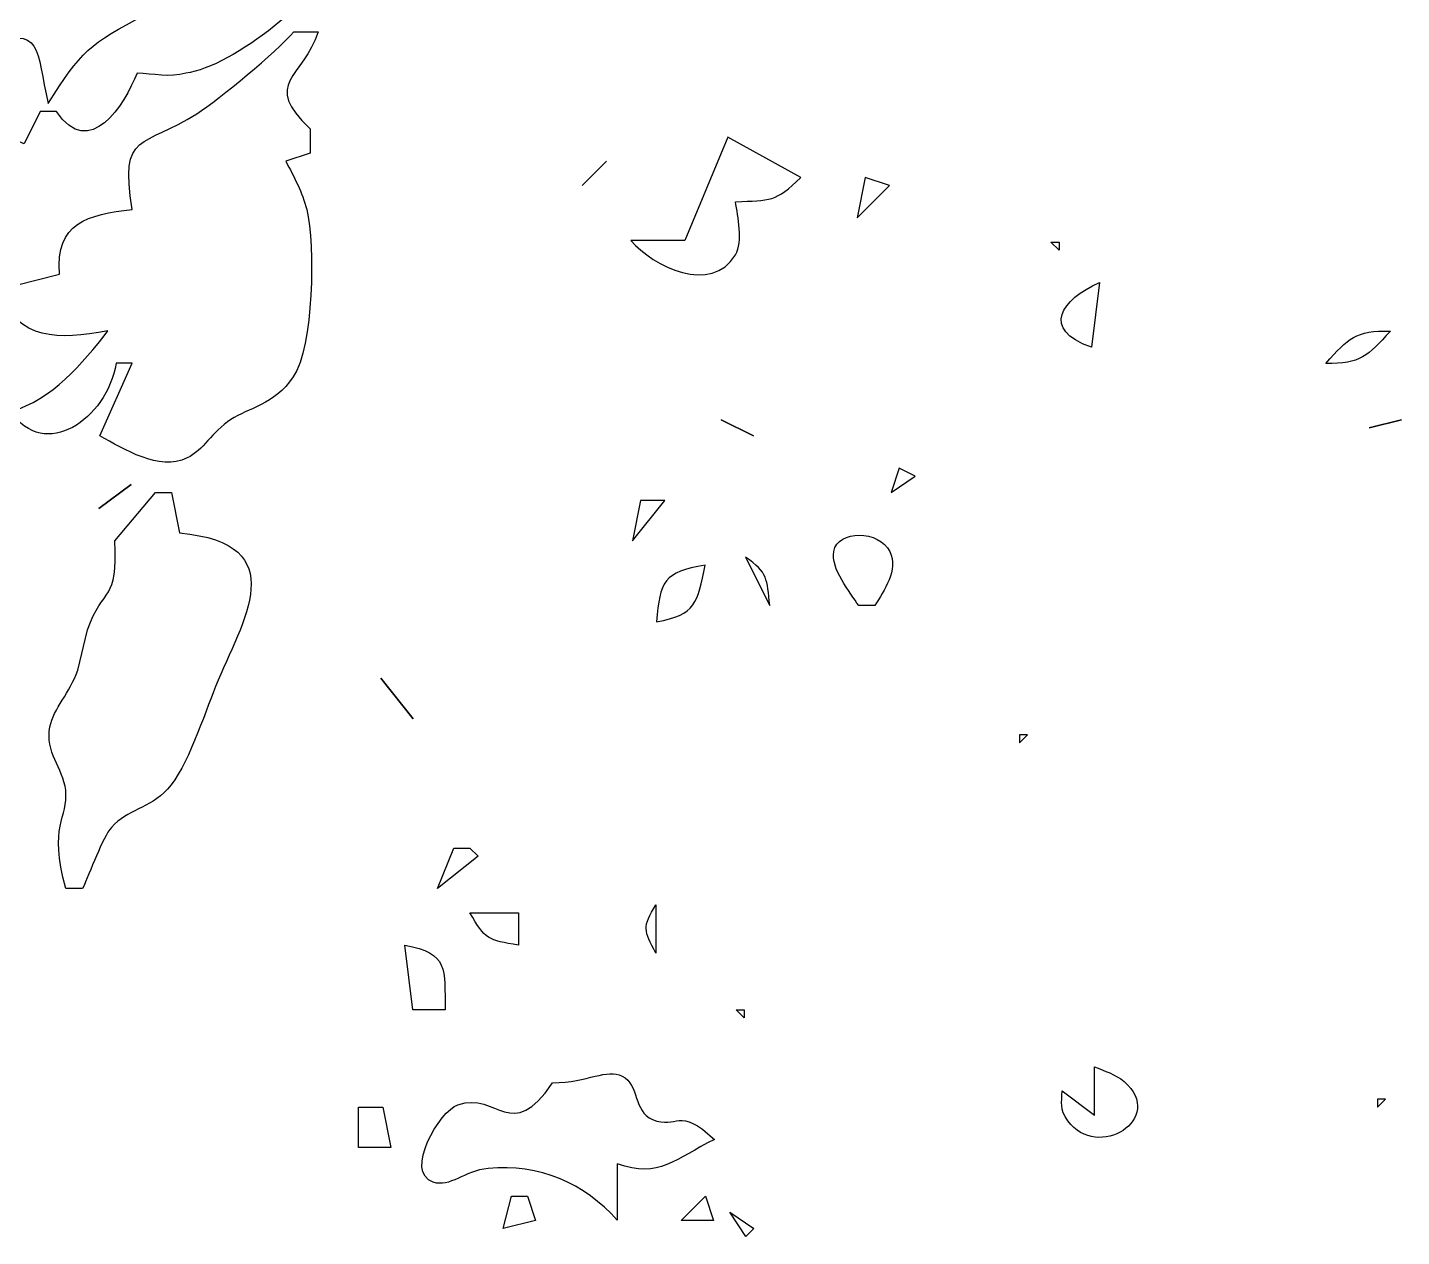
# Model space of a CAD drawing. Header units: centimetres. Extents: x -10.8 to 7.5, y -7.5 to 7.5.
# Drawn here: x 4.8 to 5.983, y 2.936 to 3.977 of the extents above; entities that cross this region are included whole.
import ezdxf

# ---------------------------------------------------------------- set-up
doc = ezdxf.new("R2010")
doc.units = ezdxf.units.CM
doc.header["$MEASUREMENT"] = 0
doc.layers.add('Layer 1', color=7, linetype='Continuous')

msp = doc.modelspace()

# ---------------------------------------------------------------- linework, layer by layer
at = {"layer": 'Layer 1'}
for points, knots in [([(5.00579, 4.55839), (5.00579, 4.55839), (5.06842, 4.53055), (5.06842, 4.53055), (5.06842, 4.53055), (5.03474, 4.48093), (5.03425, 4.49151), (4.98491, 4.46792), (4.98491, 4.46792), (4.98491, 4.46792), (4.98491, 4.50968), (4.98491, 4.50968), (4.98491, 4.50968), (4.98491, 4.50968), (4.9458, 4.50258), (4.9458, 4.50258), (4.9458, 4.50258), (4.9458, 4.50258), (4.88052, 4.40529), (4.88052, 4.40529), (4.88052, 4.40529), (4.93362, 4.36263), (4.93091, 4.35574), (4.99187, 4.36353), (4.99187, 4.36353), (4.99187, 4.36353), (4.99187, 4.40529), (4.99187, 4.40529), (4.99187, 4.40529), (5.04066, 4.39715), (5.0353, 4.38643), (5.07538, 4.36353), (5.07538, 4.36353), (5.04539, 4.32226), (4.99319, 4.23492), (4.99493, 4.18259), (4.99493, 4.18259), (4.99556, 4.16331), (5.00356, 4.14995), (5.01275, 4.13387), (5.01275, 4.13387), (4.99737, 4.11063), (5.00363, 4.10318), (5.01275, 4.07819), (5.01275, 4.07819), (5.01275, 4.07819), (4.93432, 4.12036), (4.93432, 4.12036), (4.93432, 4.12036), (4.92186, 4.12447), (4.90579, 4.12266), (4.90579, 4.10602), (4.90579, 4.10602), (4.90579, 4.0841), (4.94052, 4.08521), (4.9408, 4.06398), (4.9408, 4.06398), (4.94136, 4.03023), (4.86814, 4.04429), (4.88791, 4.00371), (4.88791, 4.00371), (4.89174, 3.99578), (4.8964, 3.99313), (4.90141, 3.9877), (4.90141, 3.9877), (4.85318, 3.96237), (4.8458, 3.95569), (4.8179, 3.91115), (4.8179, 3.91115), (4.80656, 3.95701), (4.81484, 3.98054), (4.76223, 3.95987), (4.76223, 3.95987), (4.75673, 3.98993), (4.75959, 4.00364), (4.73439, 4.0225), (4.73439, 4.0225), (4.75318, 4.07428), (4.73669, 4.09968), (4.68567, 4.06426), (4.68567, 4.06426), (4.6657, 4.10567), (4.64795, 4.11666), (4.60216, 4.11994), (4.60216, 4.11994), (4.60216, 4.11994), (4.58128, 4.08514), (4.58128, 4.08514), (4.58128, 4.08514), (4.58128, 4.08514), (4.57432, 4.11298), (4.57432, 4.11298), (4.57432, 4.11298), (4.53305, 4.09823), (4.53952, 4.05236), (4.53952, 4.01555), (4.53952, 4.01555), (4.50918, 4.05849), (4.51523, 4.07603), (4.53952, 4.11994), (4.53952, 4.11994), (4.53952, 4.11994), (4.43513, 4.10602), (4.43513, 4.10602), (4.43513, 4.10602), (4.43847, 4.06106), (4.45343, 4.06322), (4.45441, 4.04311), (4.45441, 4.04311), (4.45539, 4.02195), (4.4343, 4.00219), (4.42121, 3.98771), (4.42121, 3.98771), (4.42121, 3.98771), (4.40729, 4.02947), (4.40729, 4.02947), (4.40729, 4.02947), (4.40729, 4.02947), (4.39336, 4.02947), (4.39336, 4.02947), (4.39336, 4.02947), (4.38487, 4.0111), (4.3649, 3.95528), (4.3839, 3.93914), (4.3839, 3.93914), (4.39197, 3.93225), (4.40436, 3.93288), (4.41424, 3.93204), (4.41424, 3.93204), (4.42851, 3.89174), (4.44215, 3.9191), (4.46755, 3.90023), (4.46755, 3.90023), (4.4885, 3.88464), (4.49003, 3.85318), (4.50771, 3.83885), (4.50771, 3.83885), (4.52838, 3.82208), (4.54828, 3.83857), (4.56582, 3.83189), (4.56582, 3.83189), (4.58364, 3.82507), (4.60201, 3.77594), (4.60911, 3.75805), (4.60911, 3.75805), (4.64767, 3.77148), (4.6302, 3.7845), (4.62393, 3.81435), (4.62393, 3.81435), (4.62393, 3.81435), (4.62393, 3.84852), (4.62393, 3.84852), (4.62393, 3.84852), (4.62393, 3.84852), (4.60215, 3.85548), (4.60215, 3.85548), (4.60215, 3.85548), (4.60215, 3.85548), (4.64391, 3.89724), (4.64391, 3.89724), (4.64391, 3.89724), (4.64391, 3.89724), (4.62303, 3.9042), (4.62303, 3.9042), (4.62303, 3.9042), (4.62303, 3.9042), (4.62303, 3.91812), (4.62303, 3.91812), (4.62303, 3.91812), (4.64544, 3.93169), (4.6547, 3.939), (4.65797, 3.96684), (4.65797, 3.96684), (4.65776, 3.9793), (4.65289, 4.00275), (4.65797, 4.01263), (4.65797, 4.01263), (4.67363, 4.0356), (4.72297, 3.99899), (4.72742, 3.95988), (4.72742, 3.95988), (4.69033, 3.97275), (4.67481, 3.9644), (4.69262, 3.92508), (4.69262, 3.92508), (4.67362, 3.90525), (4.67425, 3.9033), (4.6787, 3.87636), (4.6787, 3.87636), (4.74099, 3.89376), (4.71614, 3.91325), (4.79701, 3.87636), (4.79701, 3.87636), (4.79701, 3.87636), (4.81093, 3.9042), (4.81093, 3.9042), (4.81093, 3.9042), (4.81093, 3.9042), (4.82484, 3.9042), (4.82484, 3.9042), (4.82484, 3.9042), (4.85379, 3.86175), (4.88302, 3.90991), (4.89443, 3.93726), (4.89443, 3.93726), (4.908, 3.9367), (4.92241, 3.93322), (4.93619, 3.93726), (4.93619, 3.93726), (4.97697, 3.94248), (5.05429, 4.00449), (5.06919, 4.04339), (5.06919, 4.04339), (5.07587, 4.06079), (5.07538, 4.08069), (5.07504, 4.09907), (5.07504, 4.09907), (5.07323, 4.19803), (5.12675, 4.21397), (5.05451, 4.23825), (5.05451, 4.23825), (5.05451, 4.23825), (5.05451, 4.29393), (5.05451, 4.29393), (5.05451, 4.29393), (5.06773, 4.29553), (5.08103, 4.29574), (5.09167, 4.30604), (5.09167, 4.30604), (5.10462, 4.31982), (5.10009, 4.38559), (5.09167, 4.40243), (5.09167, 4.40243), (5.08756, 4.41259), (5.08325, 4.41329), (5.07539, 4.4192), (5.07539, 4.4192), (5.09843, 4.47376), (5.10803, 4.52944), (5.08931, 4.58622), (5.08931, 4.58622), (5.08931, 4.58622), (5.0406, 4.55838), (5.0406, 4.55838), (5.0406, 4.55838), (5.0406, 4.55838), (5.0406, 4.59318), (5.0406, 4.59318), (5.0406, 4.59318), (5.01965, 4.5865), (5.01248, 4.57933), (5.0058, 4.55838), (5.0058, 4.55838), (5.0058, 4.55838), (5.00579, 4.55839), (5.00579, 4.55839)], [0, 0, 0, 0, 0.0153846, 0.0153846, 0.0153846, 0.0153846, 0.0307692, 0.0307692, 0.0307692, 0.0307692, 0.0461538, 0.0461538, 0.0461538, 0.0461538, 0.0615385, 0.0615385, 0.0615385, 0.0615385, 0.0769231, 0.0769231, 0.0769231, 0.0769231, 0.0923077, 0.0923077, 0.0923077, 0.0923077, 0.1076923, 0.1076923, 0.1076923, 0.1076923, 0.1230769, 0.1230769, 0.1230769, 0.1230769, 0.1384615, 0.1384615, 0.1384615, 0.1384615, 0.1538462, 0.1538462, 0.1538462, 0.1538462, 0.1692308, 0.1692308, 0.1692308, 0.1692308, 0.1846154, 0.1846154, 0.1846154, 0.1846154, 0.2, 0.2, 0.2, 0.2, 0.2153846, 0.2153846, 0.2153846, 0.2153846, 0.2307692, 0.2307692, 0.2307692, 0.2307692, 0.2461538, 0.2461538, 0.2461538, 0.2461538, 0.2615385, 0.2615385, 0.2615385, 0.2615385, 0.2769231, 0.2769231, 0.2769231, 0.2769231, 0.2923077, 0.2923077, 0.2923077, 0.2923077, 0.3076923, 0.3076923, 0.3076923, 0.3076923, 0.3230769, 0.3230769, 0.3230769, 0.3230769, 0.3384615, 0.3384615, 0.3384615, 0.3384615, 0.3538462, 0.3538462, 0.3538462, 0.3538462, 0.3692308, 0.3692308, 0.3692308, 0.3692308, 0.3846154, 0.3846154, 0.3846154, 0.3846154, 0.4, 0.4, 0.4, 0.4, 0.4153846, 0.4153846, 0.4153846, 0.4153846, 0.4307692, 0.4307692, 0.4307692, 0.4307692, 0.4461538, 0.4461538, 0.4461538, 0.4461538, 0.4615385, 0.4615385, 0.4615385, 0.4615385, 0.4769231, 0.4769231, 0.4769231, 0.4769231, 0.4923077, 0.4923077, 0.4923077, 0.4923077, 0.5076923, 0.5076923, 0.5076923, 0.5076923, 0.5230769, 0.5230769, 0.5230769, 0.5230769, 0.5384615, 0.5384615, 0.5384615, 0.5384615, 0.5538462, 0.5538462, 0.5538462, 0.5538462, 0.5692308, 0.5692308, 0.5692308, 0.5692308, 0.5846154, 0.5846154, 0.5846154, 0.5846154, 0.6, 0.6, 0.6, 0.6, 0.6153846, 0.6153846, 0.6153846, 0.6153846, 0.6307692, 0.6307692, 0.6307692, 0.6307692, 0.6461538, 0.6461538, 0.6461538, 0.6461538, 0.6615385, 0.6615385, 0.6615385, 0.6615385, 0.6769231, 0.6769231, 0.6769231, 0.6769231, 0.6923077, 0.6923077, 0.6923077, 0.6923077, 0.7076923, 0.7076923, 0.7076923, 0.7076923, 0.7230769, 0.7230769, 0.7230769, 0.7230769, 0.7384615, 0.7384615, 0.7384615, 0.7384615, 0.7538462, 0.7538462, 0.7538462, 0.7538462, 0.7692308, 0.7692308, 0.7692308, 0.7692308, 0.7846154, 0.7846154, 0.7846154, 0.7846154, 0.8, 0.8, 0.8, 0.8, 0.8153846, 0.8153846, 0.8153846, 0.8153846, 0.8307692, 0.8307692, 0.8307692, 0.8307692, 0.8461538, 0.8461538, 0.8461538, 0.8461538, 0.8615385, 0.8615385, 0.8615385, 0.8615385, 0.8769231, 0.8769231, 0.8769231, 0.8769231, 0.8923077, 0.8923077, 0.8923077, 0.8923077, 0.9076923, 0.9076923, 0.9076923, 0.9076923, 0.9230769, 0.9230769, 0.9230769, 0.9230769, 0.9384615, 0.9384615, 0.9384615, 0.9384615, 0.9538462, 0.9538462, 0.9538462, 0.9538462, 0.9692308, 0.9692308, 0.9692308, 0.9692308, 1, 1, 1, 1]), ([(5.02932, 3.97284), (5.01387, 3.95509), (4.96543, 3.91501), (4.94581, 3.90234), (4.94581, 3.90234), (4.8996, 3.87262), (4.87879, 3.8878), (4.89013, 3.81973), (4.89013, 3.81973), (4.85171, 3.81562), (4.82381, 3.80839), (4.8275, 3.76405), (4.8275, 3.76405), (4.8275, 3.76405), (4.77182, 3.75013), (4.77182, 3.75013), (4.77182, 3.75013), (4.79451, 3.70594), (4.82555, 3.70789), (4.86925, 3.71533), (4.86925, 3.71533), (4.84684, 3.68638), (4.82151, 3.6568), (4.78574, 3.64574), (4.78574, 3.64574), (4.81448, 3.60287), (4.86814, 3.63878), (4.87621, 3.6875), (4.87621, 3.6875), (4.87621, 3.6875), (4.89013, 3.68751), (4.89013, 3.68751), (4.89013, 3.68751), (4.89013, 3.68751), (4.86229, 3.62488), (4.86229, 3.62488), (4.86229, 3.62488), (4.88303, 3.6134), (4.9133, 3.59433), (4.93738, 3.60588), (4.93738, 3.60588), (4.95158, 3.61263), (4.95847, 3.62808), (4.9751, 3.63908), (4.9751, 3.63908), (4.98978, 3.64882), (5.01226, 3.6514), (5.02869, 3.67569), (5.02869, 3.67569), (5.0463, 3.70165), (5.04769, 3.78927), (5.04038, 3.81975), (5.04038, 3.81975), (5.03676, 3.83464), (5.02918, 3.84794), (5.02235, 3.86151), (5.02235, 3.86151), (5.02235, 3.86151), (5.04323, 3.86847), (5.04323, 3.86847), (5.04323, 3.86847), (5.04323, 3.86847), (5.04323, 3.88935), (5.04323, 3.88935), (5.04323, 3.88935), (5.00113, 3.92888), (5.03738, 3.9334), (5.05019, 3.97286), (5.05019, 3.97286), (5.05019, 3.97286), (5.02932, 3.97284), (5.02932, 3.97284)], [0, 0, 0, 0, 0.0526316, 0.0526316, 0.0526316, 0.0526316, 0.1052632, 0.1052632, 0.1052632, 0.1052632, 0.1578947, 0.1578947, 0.1578947, 0.1578947, 0.2105263, 0.2105263, 0.2105263, 0.2105263, 0.2631579, 0.2631579, 0.2631579, 0.2631579, 0.3157895, 0.3157895, 0.3157895, 0.3157895, 0.3684211, 0.3684211, 0.3684211, 0.3684211, 0.4210526, 0.4210526, 0.4210526, 0.4210526, 0.4736842, 0.4736842, 0.4736842, 0.4736842, 0.5263158, 0.5263158, 0.5263158, 0.5263158, 0.5789474, 0.5789474, 0.5789474, 0.5789474, 0.6315789, 0.6315789, 0.6315789, 0.6315789, 0.6842105, 0.6842105, 0.6842105, 0.6842105, 0.7368421, 0.7368421, 0.7368421, 0.7368421, 0.7894737, 0.7894737, 0.7894737, 0.7894737, 0.8421053, 0.8421053, 0.8421053, 0.8421053, 0.8947368, 0.8947368, 0.8947368, 0.8947368, 1, 1, 1, 1]), ([(5.4655, 3.84743), (5.44406, 3.82627), (5.43919, 3.8276), (5.40941, 3.82655), (5.40941, 3.82655), (5.41136, 3.81354), (5.41595, 3.79245), (5.40941, 3.78083), (5.40941, 3.78083), (5.3886, 3.74638), (5.33849, 3.77067), (5.31935, 3.79308), (5.31935, 3.79308), (5.31935, 3.79308), (5.36591, 3.79308), (5.36591, 3.79308), (5.36591, 3.79308), (5.36591, 3.79308), (5.40286, 3.88223), (5.40286, 3.88223), (5.40286, 3.88223), (5.40286, 3.88223), (5.46549, 3.84743), (5.46549, 3.84743), (5.46549, 3.84743), (5.46549, 3.84743), (5.4655, 3.84743), (5.4655, 3.84743)], [0, 0, 0, 0, 0.125, 0.125, 0.125, 0.125, 0.25, 0.25, 0.25, 0.25, 0.375, 0.375, 0.375, 0.375, 0.5, 0.5, 0.5, 0.5, 0.625, 0.625, 0.625, 0.625, 0.75, 0.75, 0.75, 0.75, 1, 1, 1, 1]), ([(5.29834, 3.86135), (5.29834, 3.86135), (5.27746, 3.84047), (5.27746, 3.84047), (5.27746, 3.84047), (5.27746, 3.84047), (5.29834, 3.86135), (5.29834, 3.86135)], [0, 0, 0, 0, 0.3333333, 0.3333333, 0.3333333, 0.3333333, 1, 1, 1, 1]), ([(5.5418, 3.84047), (5.5418, 3.84047), (5.51396, 3.81263), (5.51396, 3.81263), (5.51396, 3.81263), (5.51396, 3.81263), (5.52092, 3.84743), (5.52092, 3.84743), (5.52092, 3.84743), (5.52092, 3.84743), (5.5418, 3.84047), (5.5418, 3.84047)], [0, 0, 0, 0, 0.25, 0.25, 0.25, 0.25, 0.5, 0.5, 0.5, 0.5, 1, 1, 1, 1]), ([(5.68091, 3.79175), (5.68091, 3.79175), (5.68787, 3.78479), (5.68787, 3.78479), (5.68787, 3.78479), (5.68787, 3.78479), (5.68787, 3.79175), (5.68787, 3.79175), (5.68787, 3.79175), (5.68787, 3.79175), (5.68091, 3.79175), (5.68091, 3.79175)], [0, 0, 0, 0, 0.25, 0.25, 0.25, 0.25, 0.5, 0.5, 0.5, 0.5, 1, 1, 1, 1]), ([(5.71567, 3.70128), (5.71567, 3.70128), (5.72263, 3.75696), (5.72263, 3.75696), (5.72263, 3.75696), (5.68978, 3.74248), (5.6719, 3.7166), (5.71567, 3.70128)], [0, 0, 0, 0, 0.3333333, 0.3333333, 0.3333333, 0.3333333, 1, 1, 1, 1]), ([(5.9174, 3.68736), (5.94767, 3.68694), (5.9531, 3.69335), (5.97307, 3.7152), (5.97307, 3.7152), (5.9428, 3.71562), (5.93737, 3.70921), (5.9174, 3.68736)], [0, 0, 0, 0, 0.3333333, 0.3333333, 0.3333333, 0.3333333, 1, 1, 1, 1]), ([(5.42485, 3.62491), (5.42485, 3.62491), (5.39701, 3.63883), (5.39701, 3.63883), (5.39701, 3.63883), (5.39701, 3.63883), (5.42485, 3.62491), (5.42485, 3.62491)], [0, 0, 0, 0, 0.3333333, 0.3333333, 0.3333333, 0.3333333, 1, 1, 1, 1]), ([(5.95479, 3.63184), (5.95479, 3.63184), (5.98263, 3.6388), (5.98263, 3.6388), (5.98263, 3.6388), (5.98263, 3.6388), (5.95479, 3.63184), (5.95479, 3.63184)], [0, 0, 0, 0, 0.3333333, 0.3333333, 0.3333333, 0.3333333, 1, 1, 1, 1]), ([(5.56414, 3.59011), (5.56414, 3.59011), (5.54326, 3.57619), (5.54326, 3.57619), (5.54326, 3.57619), (5.54326, 3.57619), (5.55022, 3.59707), (5.55022, 3.59707), (5.55022, 3.59707), (5.55022, 3.59707), (5.56414, 3.59011), (5.56414, 3.59011)], [0, 0, 0, 0, 0.25, 0.25, 0.25, 0.25, 0.5, 0.5, 0.5, 0.5, 1, 1, 1, 1]), ([(4.91004, 3.57619), (4.91004, 3.57619), (4.87524, 3.53443), (4.87524, 3.53443), (4.87524, 3.53443), (4.87795, 3.48147), (4.86543, 3.49615), (4.85151, 3.45788), (4.85151, 3.45788), (4.85151, 3.45788), (4.84337, 3.42308), (4.84337, 3.42308), (4.84337, 3.42308), (4.83655, 3.40387), (4.82228, 3.38981), (4.81929, 3.37436), (4.81929, 3.37436), (4.81497, 3.35265), (4.83022, 3.33935), (4.83293, 3.31987), (4.83293, 3.31987), (4.83509, 3.29489), (4.81783, 3.29022), (4.83293, 3.23517), (4.83293, 3.23517), (4.83293, 3.23517), (4.84741, 3.23518), (4.84741, 3.23518), (4.84741, 3.23518), (4.85388, 3.24875), (4.86439, 3.27889), (4.87232, 3.28786), (4.87232, 3.28786), (4.88617, 3.30352), (4.90433, 3.30338), (4.92055, 3.32078), (4.92055, 3.32078), (4.93746, 3.33887), (4.95208, 3.38515), (4.96189, 3.40917), (4.96189, 3.40917), (4.985, 3.46575), (5.03023, 3.53207), (4.93092, 3.5414), (4.93092, 3.5414), (4.93092, 3.5414), (4.92396, 3.5762), (4.92396, 3.5762), (4.92396, 3.5762), (4.92396, 3.5762), (4.91004, 3.57619), (4.91004, 3.57619)], [0, 0, 0, 0, 0.0714286, 0.0714286, 0.0714286, 0.0714286, 0.1428571, 0.1428571, 0.1428571, 0.1428571, 0.2142857, 0.2142857, 0.2142857, 0.2142857, 0.2857143, 0.2857143, 0.2857143, 0.2857143, 0.3571429, 0.3571429, 0.3571429, 0.3571429, 0.4285714, 0.4285714, 0.4285714, 0.4285714, 0.5, 0.5, 0.5, 0.5, 0.5714286, 0.5714286, 0.5714286, 0.5714286, 0.6428571, 0.6428571, 0.6428571, 0.6428571, 0.7142857, 0.7142857, 0.7142857, 0.7142857, 0.7857143, 0.7857143, 0.7857143, 0.7857143, 0.8571429, 0.8571429, 0.8571429, 0.8571429, 1, 1, 1, 1]), ([(4.86127, 3.56227), (4.86127, 3.56227), (4.88911, 3.58315), (4.88911, 3.58315), (4.88911, 3.58315), (4.88911, 3.58315), (4.86127, 3.56227), (4.86127, 3.56227)], [0, 0, 0, 0, 0.3333333, 0.3333333, 0.3333333, 0.3333333, 1, 1, 1, 1]), ([(5.34848, 3.56923), (5.34848, 3.56923), (5.32064, 3.53443), (5.32064, 3.53443), (5.32064, 3.53443), (5.32064, 3.53443), (5.3276, 3.56923), (5.3276, 3.56923), (5.3276, 3.56923), (5.3276, 3.56923), (5.34848, 3.56923), (5.34848, 3.56923)], [0, 0, 0, 0, 0.25, 0.25, 0.25, 0.25, 0.5, 0.5, 0.5, 0.5, 1, 1, 1, 1]), ([(5.54225, 3.52532), (5.53313, 3.54362), (5.49757, 3.5446), (5.49388, 3.52532), (5.49388, 3.52532), (5.49117, 3.51112), (5.50794, 3.48997), (5.51545, 3.47876), (5.51545, 3.47876), (5.51545, 3.47876), (5.52937, 3.47876), (5.52937, 3.47876), (5.52937, 3.47876), (5.53703, 3.49184), (5.55011, 3.50938), (5.54225, 3.52532)], [0, 0, 0, 0, 0.2, 0.2, 0.2, 0.2, 0.4, 0.4, 0.4, 0.4, 0.6, 0.6, 0.6, 0.6, 1, 1, 1, 1]), ([(5.3832, 3.51355), (5.37701, 3.48154), (5.37506, 3.47054), (5.34144, 3.46483), (5.34144, 3.46483), (5.34429, 3.49984), (5.34756, 3.50756), (5.3832, 3.51355)], [0, 0, 0, 0, 0.3333333, 0.3333333, 0.3333333, 0.3333333, 1, 1, 1, 1]), ([(5.4389, 3.47876), (5.4389, 3.47876), (5.41802, 3.52052), (5.41802, 3.52052), (5.41802, 3.52052), (5.43765, 3.50688), (5.43618, 3.50201), (5.4389, 3.47876)], [0, 0, 0, 0, 0.3333333, 0.3333333, 0.3333333, 0.3333333, 1, 1, 1, 1]), ([(5.13202, 3.38141), (5.13202, 3.38141), (5.10418, 3.41621), (5.10418, 3.41621), (5.10418, 3.41621), (5.10418, 3.41621), (5.13202, 3.38141), (5.13202, 3.38141)], [0, 0, 0, 0, 0.3333333, 0.3333333, 0.3333333, 0.3333333, 1, 1, 1, 1]), ([(5.66081, 3.36749), (5.66081, 3.36749), (5.65385, 3.36053), (5.65385, 3.36053), (5.65385, 3.36053), (5.65385, 3.36053), (5.65385, 3.36749), (5.65385, 3.36749), (5.65385, 3.36749), (5.65385, 3.36749), (5.66081, 3.36749), (5.66081, 3.36749)], [0, 0, 0, 0, 0.25, 0.25, 0.25, 0.25, 0.5, 0.5, 0.5, 0.5, 1, 1, 1, 1]), ([(5.16694, 3.27007), (5.16694, 3.27007), (5.15302, 3.23527), (5.15302, 3.23527), (5.15302, 3.23527), (5.15302, 3.23527), (5.18782, 3.26311), (5.18782, 3.26311), (5.18782, 3.26311), (5.18782, 3.26311), (5.18086, 3.27007), (5.18086, 3.27007), (5.18086, 3.27007), (5.18086, 3.27007), (5.16694, 3.27007), (5.16694, 3.27007)], [0, 0, 0, 0, 0.2, 0.2, 0.2, 0.2, 0.4, 0.4, 0.4, 0.4, 0.6, 0.6, 0.6, 0.6, 1, 1, 1, 1]), ([(5.34089, 3.17943), (5.34089, 3.17943), (5.34089, 3.22119), (5.34089, 3.22119), (5.34089, 3.22119), (5.32906, 3.20205), (5.33024, 3.19906), (5.34089, 3.17943)], [0, 0, 0, 0, 0.3333333, 0.3333333, 0.3333333, 0.3333333, 1, 1, 1, 1]), ([(5.18082, 3.21423), (5.19397, 3.19092), (5.19641, 3.19078), (5.22258, 3.18639), (5.22258, 3.18639), (5.22258, 3.18639), (5.22258, 3.21423), (5.22258, 3.21423), (5.22258, 3.21423), (5.22258, 3.21423), (5.18082, 3.21423), (5.18082, 3.21423)], [0, 0, 0, 0, 0.25, 0.25, 0.25, 0.25, 0.5, 0.5, 0.5, 0.5, 1, 1, 1, 1]), ([(5.12465, 3.18638), (5.12465, 3.18638), (5.13161, 3.1307), (5.13161, 3.1307), (5.13161, 3.1307), (5.13161, 3.1307), (5.15944, 3.1307), (5.15944, 3.1307), (5.15944, 3.1307), (5.15896, 3.16584), (5.16285, 3.17962), (5.12464, 3.18638), (5.12464, 3.18638), (5.12464, 3.18638), (5.12465, 3.18638), (5.12465, 3.18638)], [0, 0, 0, 0, 0.2, 0.2, 0.2, 0.2, 0.4, 0.4, 0.4, 0.4, 0.6, 0.6, 0.6, 0.6, 1, 1, 1, 1]), ([(5.40993, 3.13071), (5.40993, 3.13071), (5.41689, 3.12375), (5.41689, 3.12375), (5.41689, 3.12375), (5.41689, 3.12375), (5.41689, 3.13071), (5.41689, 3.13071), (5.41689, 3.13071), (5.41689, 3.13071), (5.40993, 3.13071), (5.40993, 3.13071)], [0, 0, 0, 0, 0.25, 0.25, 0.25, 0.25, 0.5, 0.5, 0.5, 0.5, 1, 1, 1, 1]), ([(5.33795, 3.03633), (5.32118, 3.04336), (5.32702, 3.06577), (5.31185, 3.0737), (5.31185, 3.0737), (5.29877, 3.08052), (5.28269, 3.06834), (5.252, 3.06785), (5.252, 3.06785), (5.21609, 3.01517), (5.20489, 3.06054), (5.17037, 3.04906), (5.17037, 3.04906), (5.15485, 3.04384), (5.12353, 2.99088), (5.14928, 2.98232), (5.14928, 2.98232), (5.16397, 2.97745), (5.17524, 2.99206), (5.1966, 2.99422), (5.1966, 2.99422), (5.24031, 2.99847), (5.27928, 2.98135), (5.30767, 2.94954), (5.30767, 2.94954), (5.30767, 2.94954), (5.30767, 2.99826), (5.30767, 2.99826), (5.30767, 2.99826), (5.3433, 2.9849), (5.35813, 3.00285), (5.39118, 3.01914), (5.39118, 3.01914), (5.36007, 3.04851), (5.35965, 3.02721), (5.33794, 3.03633), (5.33794, 3.03633), (5.33794, 3.03633), (5.33795, 3.03633), (5.33795, 3.03633)], [0, 0, 0, 0, 0.0909091, 0.0909091, 0.0909091, 0.0909091, 0.1818182, 0.1818182, 0.1818182, 0.1818182, 0.2727273, 0.2727273, 0.2727273, 0.2727273, 0.3636364, 0.3636364, 0.3636364, 0.3636364, 0.4545455, 0.4545455, 0.4545455, 0.4545455, 0.5454545, 0.5454545, 0.5454545, 0.5454545, 0.6363636, 0.6363636, 0.6363636, 0.6363636, 0.7272727, 0.7272727, 0.7272727, 0.7272727, 0.8181818, 0.8181818, 0.8181818, 0.8181818, 1, 1, 1, 1]), ([(5.69539, 3.03522), (5.72114, 2.99973), (5.78029, 3.03738), (5.74383, 3.06897), (5.74383, 3.06897), (5.73652, 3.0753), (5.72699, 3.07809), (5.71829, 3.08178), (5.71829, 3.08178), (5.71829, 3.08178), (5.71829, 3.04002), (5.71829, 3.04002), (5.71829, 3.04002), (5.71829, 3.04002), (5.69045, 3.0609), (5.69045, 3.0609), (5.69045, 3.0609), (5.69059, 3.05039), (5.68788, 3.04559), (5.69539, 3.03522)], [0, 0, 0, 0, 0.1666667, 0.1666667, 0.1666667, 0.1666667, 0.3333333, 0.3333333, 0.3333333, 0.3333333, 0.5, 0.5, 0.5, 0.5, 0.6666667, 0.6666667, 0.6666667, 0.6666667, 1, 1, 1, 1]), ([(5.96886, 3.05394), (5.96886, 3.05394), (5.9619, 3.04698), (5.9619, 3.04698), (5.9619, 3.04698), (5.9619, 3.04698), (5.9619, 3.05394), (5.9619, 3.05394), (5.9619, 3.05394), (5.9619, 3.05394), (5.96886, 3.05394), (5.96886, 3.05394)], [0, 0, 0, 0, 0.25, 0.25, 0.25, 0.25, 0.5, 0.5, 0.5, 0.5, 1, 1, 1, 1]), ([(5.08501, 3.04698), (5.08501, 3.04698), (5.08501, 3.01218), (5.08501, 3.01218), (5.08501, 3.01218), (5.08501, 3.01218), (5.11285, 3.01218), (5.11285, 3.01218), (5.11285, 3.01218), (5.11285, 3.01218), (5.10589, 3.04698), (5.10589, 3.04698), (5.10589, 3.04698), (5.10589, 3.04698), (5.08501, 3.04698), (5.08501, 3.04698)], [0, 0, 0, 0, 0.2, 0.2, 0.2, 0.2, 0.4, 0.4, 0.4, 0.4, 0.6, 0.6, 0.6, 0.6, 1, 1, 1, 1]), ([(5.21648, 2.97034), (5.21648, 2.97034), (5.20952, 2.9425), (5.20952, 2.9425), (5.20952, 2.9425), (5.20952, 2.9425), (5.23736, 2.94946), (5.23736, 2.94946), (5.23736, 2.94946), (5.23736, 2.94946), (5.2304, 2.97034), (5.2304, 2.97034), (5.2304, 2.97034), (5.2304, 2.97034), (5.21648, 2.97034), (5.21648, 2.97034)], [0, 0, 0, 0, 0.2, 0.2, 0.2, 0.2, 0.4, 0.4, 0.4, 0.4, 0.6, 0.6, 0.6, 0.6, 1, 1, 1, 1]), ([(5.36263, 2.94946), (5.36263, 2.94946), (5.39046, 2.94946), (5.39046, 2.94946), (5.39046, 2.94946), (5.39046, 2.94946), (5.3835, 2.97034), (5.3835, 2.97034), (5.3835, 2.97034), (5.3835, 2.97034), (5.36262, 2.94946), (5.36262, 2.94946), (5.36262, 2.94946), (5.36262, 2.94946), (5.36263, 2.94946), (5.36263, 2.94946)], [0, 0, 0, 0, 0.2, 0.2, 0.2, 0.2, 0.4, 0.4, 0.4, 0.4, 0.6, 0.6, 0.6, 0.6, 1, 1, 1, 1]), ([(5.40439, 2.95642), (5.40439, 2.95642), (5.41831, 2.93554), (5.41831, 2.93554), (5.41831, 2.93554), (5.41831, 2.93554), (5.42527, 2.9425), (5.42527, 2.9425), (5.42527, 2.9425), (5.42527, 2.9425), (5.40439, 2.95642), (5.40439, 2.95642)], [0, 0, 0, 0, 0.25, 0.25, 0.25, 0.25, 0.5, 0.5, 0.5, 0.5, 1, 1, 1, 1])]:
    msp.add_open_spline(points, degree=3, knots=knots, dxfattribs=at)

doc.saveas('drawing.dxf')
